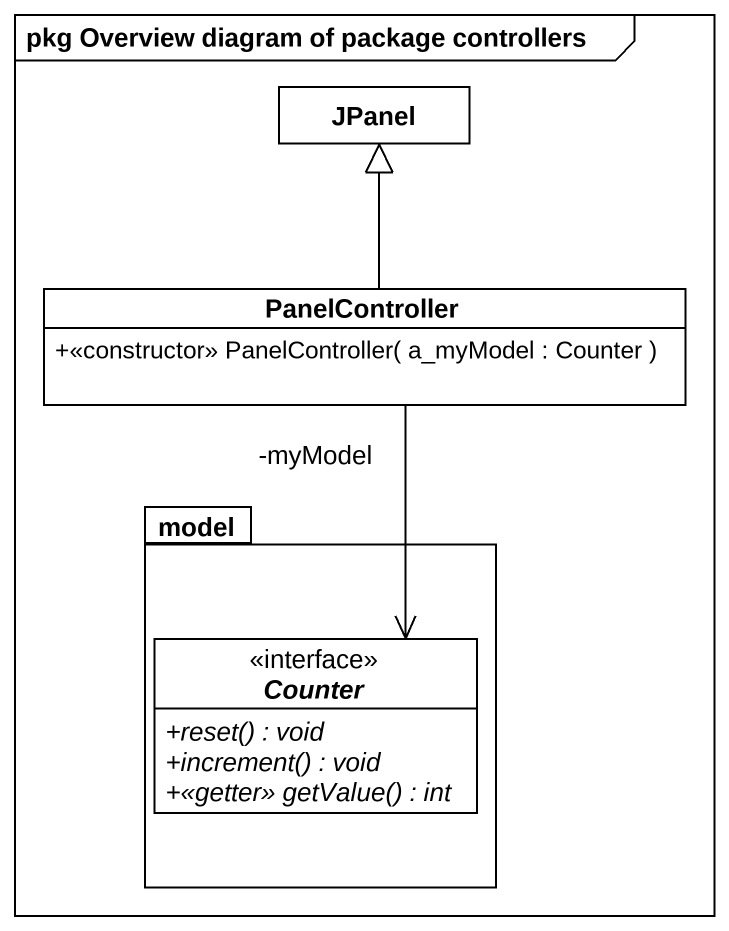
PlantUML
@startuml
mainframe pkg Overview diagram of package controllers
hide circle
hide empty members
skinparam classAttributeIconSize 0
class JPanel
class PanelController {
  +<<constructor>> PanelController( a_myModel : Counter )
}
package model {
  interface Counter {
    {abstract} +reset() : void
    {abstract} +increment() : void
    {abstract} +<<getter>> getValue() : int
  }
}
PanelController -up-|> JPanel
Counter "-myModel" <-up- PanelController
@enduml
